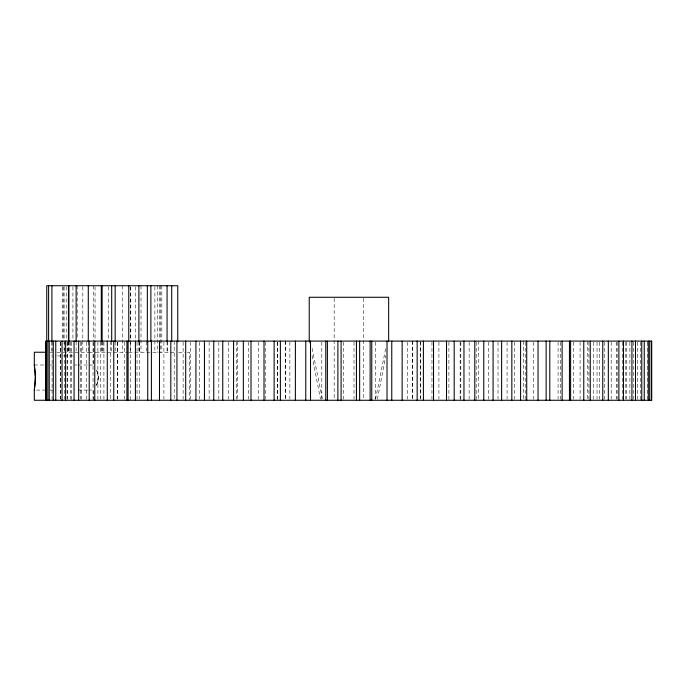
<?xml version="1.0" encoding="UTF-8"?>
<svg xmlns="http://www.w3.org/2000/svg" width="686" height="686" viewBox="0 0 686 686"><rect width="100%" height="100%" fill="white"/><g stroke="black" fill="none" stroke-linecap="round" stroke-linejoin="round"><path stroke-width="0.51" stroke-dasharray="3.43 2.57" d="M93.416 400.264L93.45 390.051L89.334 390.06M377.403 399.226L385.849 355.588M375.525 399.226L385.944 347.322M96.494 384.94C99.161 380.087 98.87 374.059 96.074 369.325M96.04 385.686C98.895 380.747 98.973 374.505 96.117 369.548M50.258 352.235L52.736 352.235M57.015 352.235L88.614 352.235M88.931 352.235L95.294 352.235M95.637 352.235L127.716 352.235M128.762 352.235L149.891 352.235M152.695 352.235L176.465 352.235M178.617 352.235L184.697 352.235M187.252 352.235L189.465 352.235L189.465 400.264M57.495 355.931L72.888 355.931M78.024 390.068L88.305 390.06M34.3 364.986L44.856 364.995M50.129 365.003L52.247 365.003M74.937 364.986L76.995 364.986M78.015 364.986L88.288 364.995M89.317 364.995L93.476 365.063M36.409 390.094L44.856 390.094M50.129 390.102L52.247 390.102M312.113 348.359L322.437 399.226M309.232 341.045L309.635 343.12M312.044 355.588L320.491 399.226M647.395 342.151L647.395 399.209M640.287 342.151L640.287 400.264M637.251 342.151L637.251 399.209M633.264 342.151L633.264 399.209M629.877 342.151L629.877 400.264M626.781 342.151L626.781 399.209M625.795 342.151L625.795 399.209M622.356 342.151L622.356 399.209M617.151 342.151L617.151 399.209M616.277 342.151L616.277 399.209M611.183 342.151L611.192 399.209M604.477 342.151L604.477 399.209M599.65 342.151L599.65 399.209M597.043 342.151L597.043 399.209M593.613 342.151L593.613 399.209M588.905 342.151L588.905 399.209M587.242 341.096L587.242 400.264M580.082 342.151L580.082 399.209M573.264 342.151L573.264 399.209M560.505 342.151L560.505 399.209M558.087 342.151L558.087 399.209M533.622 342.151L533.622 399.209M525.193 342.151L525.193 400.264M523.692 341.096L523.692 399.209M514.406 342.151L514.406 399.209M507.065 342.151L507.065 399.209M498.019 342.151L498.019 399.209M488.398 342.151L488.398 399.209M478.708 341.096L478.708 399.209M476.204 342.151L476.204 400.264M469.147 342.151L469.147 399.209M460.812 342.151L460.812 399.209M460.152 342.151L460.152 400.264M448.884 342.151L448.884 400.264M438.92 342.151L438.92 399.209M431.957 342.151L431.957 399.209M420.595 342.151L420.595 399.209M420.432 341.096L420.432 400.264M412.655 341.096L412.655 400.264M412.492 341.096L412.492 399.209M407.664 342.151L407.664 399.209M375.739 342.151L375.739 399.209M363.726 298.333L363.726 399.201M354.019 342.151L354.019 399.209M343.515 342.151L343.515 399.209M334.168 298.333L334.168 400.264M321.794 342.151L321.794 399.209M289.869 342.151L289.869 399.209M285.402 341.096L285.402 399.209M285.239 341.096L285.239 399.209M277.71 342.151L277.71 399.209M277.461 342.151L277.461 400.264M265.576 342.151L265.576 399.209M258.613 342.151L258.613 399.209M248.649 342.151L248.649 399.209M237.742 341.096L237.742 399.209M236.721 342.151L236.721 399.209M228.387 342.151L228.387 399.209M218.825 342.151L218.825 399.209M209.136 342.151L209.136 399.209M199.515 342.151L199.515 399.209M190.468 342.151L190.468 399.209M183.128 342.151L183.128 399.209M174.201 341.096L174.201 399.209M167.53 341.679L167.53 352.235M167.075 341.679L167.075 352.235M163.911 342.151L163.911 399.209M161.81 285.736L161.81 352.235M160.627 285.736L160.627 352.235M159.701 285.736L159.701 339.57M157.6 285.736L157.6 352.235M154.899 286.791L154.899 352.235M146.624 341.679L146.624 352.235M140.999 285.736L140.999 352.235M139.644 341.679L139.644 352.235M139.447 342.151L139.447 399.209M138.881 341.679L138.881 352.235M137.029 342.151L137.029 399.209M135.528 286.791L135.528 339.57M130.657 286.791L130.657 352.235M130.34 286.808L130.34 341.396M130.34 342.468L130.34 400.264M124.269 342.151L124.269 399.209M122.52 285.736L122.52 352.235M117.452 342.151L117.452 399.209M117.357 342.151L117.357 399.209M115.162 341.679L115.162 352.235M111.698 341.679L111.698 352.235M110.652 341.096L110.652 399.209M108.654 286.791L108.654 339.57M103.92 342.151L103.92 399.209M102.951 341.679L102.951 352.235M102.12 341.679L102.12 352.235M101.296 341.679L101.296 352.235M100.49 342.151L100.49 399.209M97.884 342.151L97.884 399.209M95.054 286.791L95.054 339.57M93.553 285.736L93.416 341.439M93.416 342.511L93.425 365.003M93.056 342.151L93.056 399.209M88.288 341.679L88.288 352.235M86.35 342.151L86.35 399.209M82.809 286.791L82.809 352.235M81.257 342.151L81.257 399.209M80.382 342.151L80.382 399.209M77.192 285.736L77.192 339.57M76.129 341.679L76.129 352.235M72.93 286.791L72.93 339.57M71.738 342.151L71.738 400.264M70.752 342.151L70.752 399.209M69.097 341.679L69.097 352.235M68.917 341.679L68.917 352.235M68.463 341.679L68.463 352.235M67.657 342.151L67.657 399.209M67.108 342.151L67.108 399.209M66.208 286.791L66.208 339.57M64.27 342.151L64.27 399.209M64.115 286.791L64.115 352.235M63.189 286.791L63.189 339.57M62.272 286.791L62.272 339.57M60.6 342.151L60.6 399.209M60.282 342.151L60.282 399.209M52.085 342.151L52.085 399.209M51.922 341.679L51.922 352.235"/><path stroke-width="1.03" d="M35.278 374.659L34.3 364.986L34.334 352.235L46.588 352.235M35.312 377.386A12.408 1.955 -90 0 1 35.243 380.773L34.72 387.118M35.26 380.807L34.309 390.068L34.626 387.959M34.3 390.085L34.317 400.264L651.7 400.264L651.7 341.096L45.833 341.096L45.833 400.264M34.3 364.986L34.463 366.024M34.48 366.178L34.686 367.662M34.806 368.708L34.986 370.414M35.072 371.418L35.243 374.23A12.417 1.947 -90 0 1 35.243 380.739M651.417 341.096L651.417 400.264M649.685 341.096L649.685 400.264M648.287 341.096L648.287 400.264M644.257 341.096L644.257 400.264M641.77 341.096L641.77 400.264M635.485 341.096L635.485 400.264M631.926 341.096L631.926 400.264M623.463 341.096L623.463 400.264M618.875 341.096L618.875 400.264M608.328 341.096L608.328 400.264M602.762 341.096L602.762 400.264M590.252 341.096L590.252 400.264M583.769 341.096L583.769 400.264M570.606 341.096L570.606 400.264M569.449 341.096L569.449 400.264M562.117 341.096L562.117 400.264M549.803 341.096L549.803 400.264M546.133 341.096L546.133 400.264M538.047 341.096L538.047 400.264M526.719 341.096L526.719 400.264M520.588 341.096L520.588 400.264M511.833 341.096L511.833 400.264M501.62 341.096L501.62 400.264M493.088 341.096L493.088 400.264M483.776 341.096L483.776 400.264M474.789 341.096L474.789 400.264M463.959 341.096L463.959 400.264M454.183 341.096L454.183 400.264M446.526 341.096L446.526 400.264M433.526 341.096L433.526 400.264M423.399 341.096L423.399 400.264M417.157 341.096L417.157 400.264M402.159 341.096L402.133 400.264M391.766 341.096L391.766 400.264M388.662 341.045L388.662 297.27L309.232 297.27L309.232 341.045M387.015 341.096L387.015 400.264M371.761 341.096L371.761 400.264M370.131 341.096L370.131 400.264M359.644 341.096L359.644 400.264M356.437 341.096L356.437 400.264M341.096 341.096L341.096 400.264M337.889 341.096L337.889 400.264M327.402 341.096L327.402 400.264M325.773 341.096L325.773 400.264M310.518 341.096L310.518 400.264M305.767 341.096L305.767 400.264M295.4 341.096L295.374 400.264M280.377 341.096L280.377 400.264M274.134 341.096L274.134 400.264M264.007 341.096L264.007 400.264M251.007 341.096L251.007 400.264M243.35 341.096L243.35 400.264M233.574 341.096L233.574 400.264M222.753 341.096L222.753 400.264M213.758 341.096L213.758 400.264M204.445 341.096L204.445 400.264M195.913 341.096L195.913 400.264M185.7 341.096L185.7 400.264M177.76 341.679L177.76 285.736L46.751 285.736L46.751 341.679M176.945 341.096L176.945 400.264M171.723 285.736L171.723 341.679M170.814 341.096L170.814 400.264M167.075 285.736L167.075 341.679M159.486 341.096L159.486 400.264M151.4 341.096L151.4 400.264M150.877 285.736L150.877 341.679M147.73 341.096L147.73 400.264M147.336 285.736L147.336 341.679M138.881 285.736L138.881 341.679M135.416 341.096L135.416 400.264M128.762 285.736L128.762 341.679M128.085 341.096L128.085 400.264M126.927 341.096L126.927 400.264M115.162 285.736L115.162 341.679M113.765 341.096L113.765 400.264M111.698 285.736L111.698 341.679M107.282 341.096L107.282 400.264M102.12 285.736L102.12 341.679M101.296 285.736L101.296 341.679M94.771 341.096L94.771 400.264M89.206 341.096L89.206 400.264M88.288 285.736L88.288 341.679M78.658 341.096L78.658 400.264M76.129 285.736L76.129 341.679M74.071 341.096L74.071 400.264M68.917 285.736L68.917 341.679M68.463 285.736L68.463 341.679M65.607 341.096L65.607 400.264M62.049 341.096L62.049 400.264M55.763 341.096L55.763 400.264M53.276 341.096L53.276 400.264M51.922 285.736L51.922 341.679M49.246 341.096L49.246 400.264M48.603 285.736L48.603 341.679M47.849 341.096L47.849 400.264M46.116 341.096L46.116 400.264M35.26 374.685A12.408 1.955 -90 0 1 35.295 376.039"/></g></svg>
